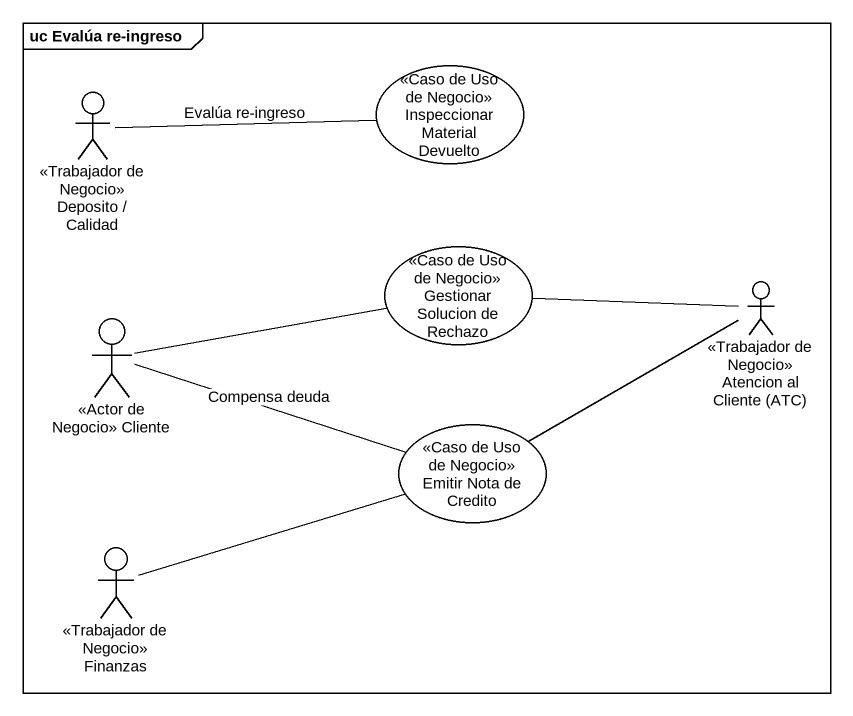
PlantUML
@startuml
mainframe uc Evalúa re-ingreso
usecase "<<Caso de Uso de Negocio>> Inspeccionar Material Devuelto" as Caso_de_Uso_de_Negocio
actor "<<Trabajador de Negocio>> Deposito / Calidad" as Trabajador_de_Negocio
usecase "<<Caso de Uso de Negocio>> Gestionar Solucion de Rechazo" as Caso_de_Uso_de_Negocio_2
actor "<<Actor de Negocio>> Cliente" as Actor_de_Negocio_Cliente
actor "<<Trabajador de Negocio>> Atencion al Cliente (ATC)" as Trabajador_de_Negocio_2
usecase "<<Caso de Uso de Negocio>> Emitir Nota de Credito" as Caso_de_Uso_de_Negocio_3
actor "<<Trabajador de Negocio>> Finanzas" as Trabajador_de_Negocio_3
Trabajador_de_Negocio -right- Caso_de_Uso_de_Negocio : Evalúa re-ingreso
Actor_de_Negocio_Cliente -right- Caso_de_Uso_de_Negocio_2
Actor_de_Negocio_Cliente -right- Caso_de_Uso_de_Negocio_3 : Compensa deuda
Trabajador_de_Negocio_2 -left- Caso_de_Uso_de_Negocio_2
Trabajador_de_Negocio_2 -left- Caso_de_Uso_de_Negocio_3
Trabajador_de_Negocio_3 -right- Caso_de_Uso_de_Negocio_3
@enduml
